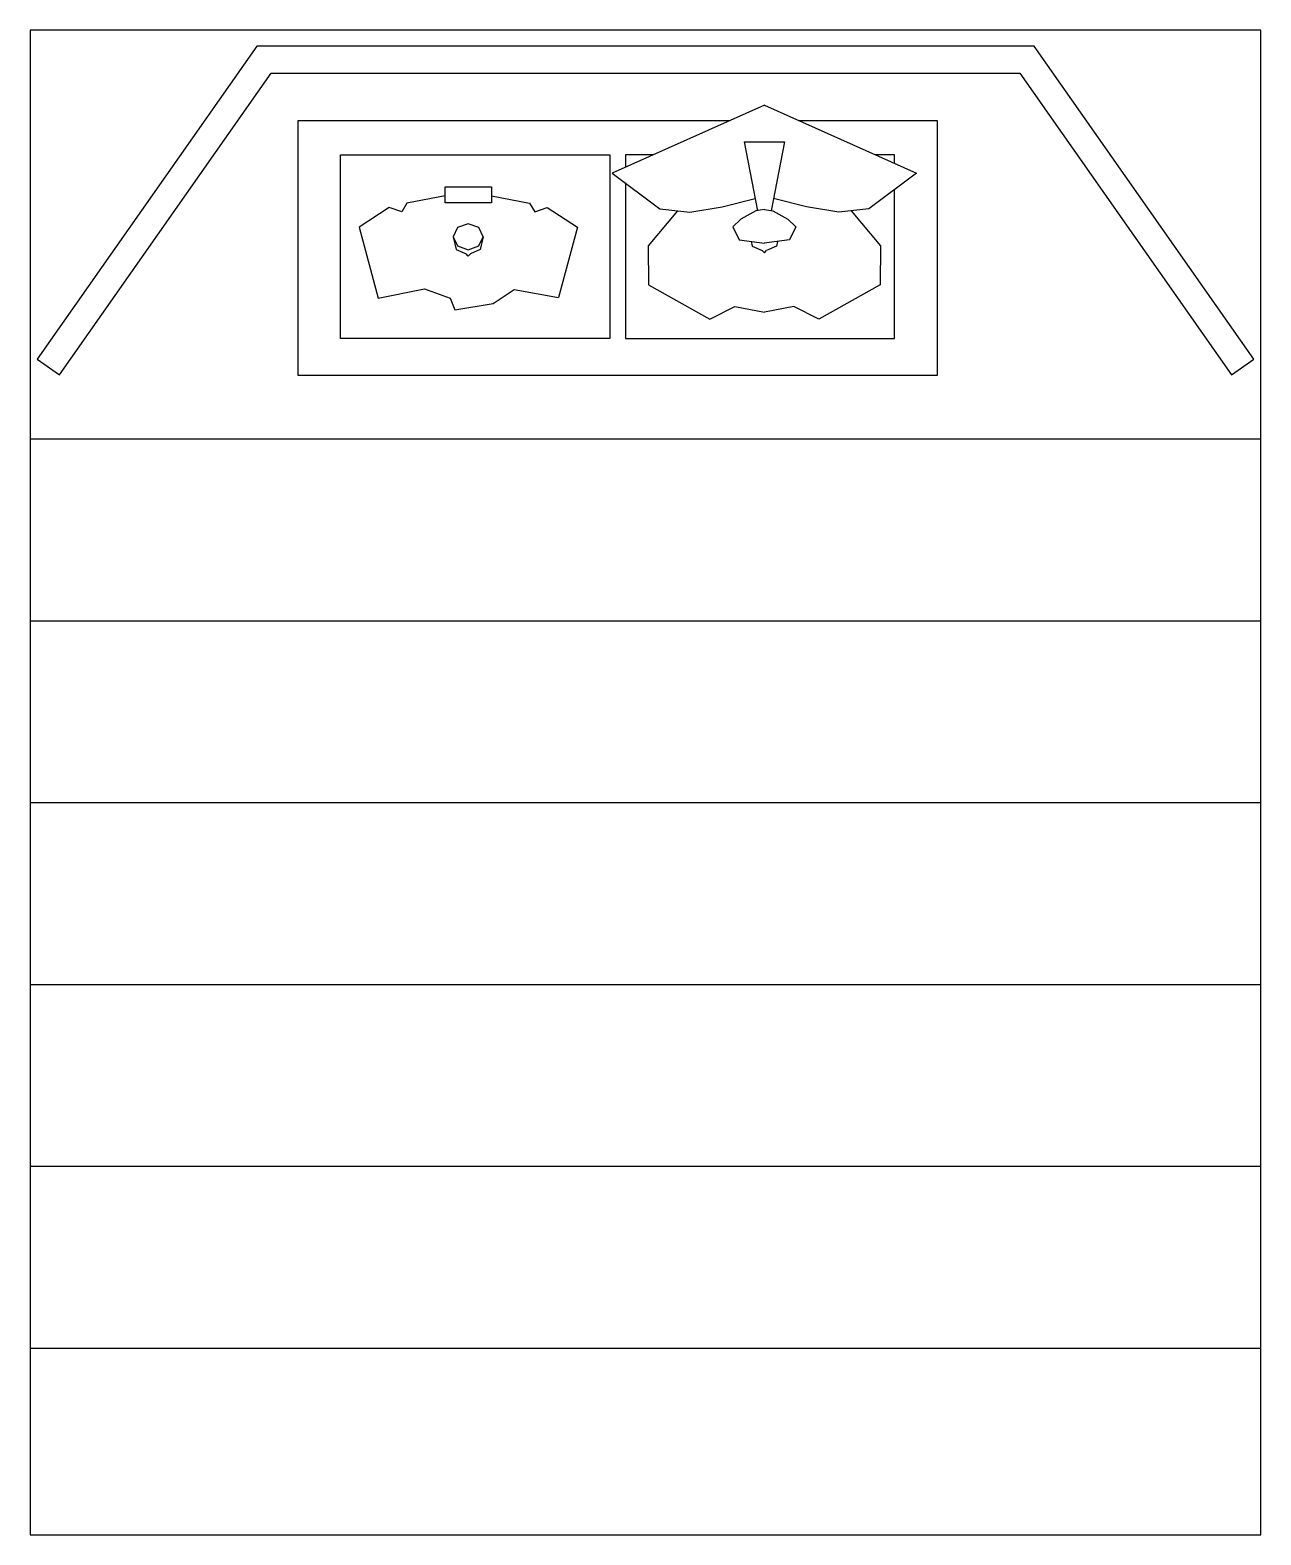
# Model space of a CAD drawing. Extents: x -675 to 675, y -850 to 800.
import ezdxf

# ---------------------------------------------------------------- set-up
doc = ezdxf.new("R2010")
doc.units = 0
doc.layers.add('下絵', color=7, linetype='CONTINUOUS')

msp = doc.modelspace()

# ---------------------------------------------------------------- linework, layer by layer
at = {"layer": '下絵', "color": 7, "linetype": 'CONTINUOUS'}
for p, q in [((130.342392, 717.083325), (-36.487134, 642.752828)), ((130.342392, 717.083325), (297.171917, 642.752828)), ((108.163854, 677.009978), (122.791977, 601.500733)), ((108.163854, 677.009978), (152.52093, 677.009978)), ((152.52093, 677.009978), (137.892807, 601.500733)), ((-36.487134, 642.752828), (15.875283, 603.388441)), ((297.171917, 642.752828), (244.8095, 603.388441)), ((-219.877644, 617.894436), (-261.699388, 609.915444)), ((-168.936849, 617.894436), (-127.115105, 609.915444)), ((84.068363, 605.848652), (120.231832, 614.716)), ((176.61642, 605.848652), (140.452951, 614.716)), ((-281.071428, 604.981994), (-314.117632, 583.274816)), ((-267.39698, 600.377399), (-281.071428, 604.981994)), ((-261.699388, 609.915444), (-267.39698, 600.377399)), ((-127.115105, 609.915444), (-121.417513, 600.377399)), ((-121.417513, 600.377399), (-107.743065, 604.981994)), ((-107.743065, 604.981994), (-74.696861, 583.274816)), ((35.108204, 601.332483), (2.886152, 562.96957)), ((15.875283, 603.388441), (48.754288, 599.873746)), ((48.754288, 599.873746), (84.068363, 605.848652)), ((120.968695, 601.18499), (104.465532, 592.069144)), ((130.342392, 602.808263), (120.968695, 601.18499)), ((130.342392, 602.808263), (139.716088, 601.18499)), ((139.716088, 601.18499), (156.219252, 592.069144)), ((211.930496, 599.873746), (176.61642, 605.848652)), ((244.8095, 603.388441), (211.930496, 599.873746)), ((225.57658, 601.332483), (257.798631, 562.96957)), ((-314.117632, 583.274816), (-293.226272, 505.655167)), ((-74.696861, 583.274816), (-95.437495, 506.215173)), ((104.465532, 592.069144), (95.929255, 583.692461)), ((95.929255, 583.692461), (102.758219, 569.649237)), ((156.219252, 592.069144), (164.755528, 583.692461)), ((164.755528, 583.692461), (157.926564, 569.649237)), ((-210.849054, 572.957639), (-207.58233, 558.794598)), ((-177.965439, 572.957639), (-181.232163, 558.794598)), ((2.886152, 562.96957), (3.292045, 520.090361)), ((102.758219, 569.649237), (130.358343, 565.707283)), ((115.942354, 567.766229), (117.167308, 562.455381)), ((117.167308, 562.455381), (128.053625, 557.906835)), ((157.926564, 569.649237), (130.326441, 565.707283)), ((143.517475, 562.455381), (132.631159, 557.906835)), ((144.742429, 567.766229), (143.517475, 562.455381)), ((257.798631, 562.96957), (257.392739, 520.090361)), ((-207.58233, 558.794598), (-196.696013, 554.246052)), ((-194.407246, 551.545842), (-196.696013, 554.246052)), ((-194.407246, 551.545842), (-192.11848, 554.246052)), ((-181.232163, 558.794598), (-192.11848, 554.246052)), ((130.342392, 555.206625), (128.053625, 557.906835)), ((130.342392, 555.206625), (132.631159, 557.906835)), ((-293.226272, 505.655167), (-242.327347, 515.850921)), ((-242.327347, 515.850921), (-214.21879, 505.655167)), ((-167.11845, 499.735028), (-143.947825, 515.193212)), ((-143.947825, 515.193212), (-95.437495, 506.215173)), ((3.292045, 520.090361), (70.67334, 482.483196)), ((257.392739, 520.090361), (190.011444, 482.483196)), ((-214.21879, 505.655167), (-209.280858, 492.828199)), ((-209.280858, 492.828199), (-167.11845, 499.735028)), ((70.67334, 482.483196), (97.869564, 496.541977)), ((97.869564, 496.541977), (130.342392, 490.215576)), ((162.815219, 496.541977), (130.342392, 490.215576)), ((190.011444, 482.483196), (162.815219, 496.541977)), ((675, 350.87262), (-675, 350.87262)), ((675, 151.476832), (-675, 151.476832)), ((675, -47.918942), (-675, -47.918942)), ((675, -247.314729), (-675, -247.314729)), ((675, -446.710501), (-675, -446.710501)), ((675, -646.106259), (-675, -646.106259))]:
    msp.add_line(p, q, dxfattribs=at)
for points in [[(-675, -850.48694), (675, -850.48694), (675, 799.513105), (-675, 799.513105), (-675, -850.48694)], [(667.370432, 438.783689), (426.27325, 782.06596), (-426.27325, 782.06596), (-667.370432, 438.783689), (-642.795903, 421.628393), (-410.656265, 752.156597), (410.656265, 752.156597), (642.795903, 421.628393), (667.370432, 438.783689)], [(167.781807, 700.402283), (319.759853, 700.402283), (319.759853, 420.866491), (-380.863369, 420.866491), (-380.863369, 700.402283), (92.902976, 700.402283)], [(-334.355292, 662.785252), (-39.060065, 662.785252), (-39.060065, 461.313315), (-334.355292, 461.313315), (-334.355292, 662.785252)], [(8.474219, 662.785252), (-22.043451, 662.785252), (-22.043451, 649.188177)], [(273.251776, 653.41039), (273.251776, 662.785252), (252.210564, 662.785252)], [(-219.877644, 627.691083), (-168.936849, 627.691083), (-168.936849, 610.158966), (-219.877644, 610.158966), (-219.877644, 627.691083)], [(-22.043451, 631.89453), (-22.043451, 461.313315), (273.251776, 461.313315), (273.251776, 624.770433)], [(-194.407246, 587.20037), (-206.03336, 583.028771), (-210.849054, 572.957639), (-206.03336, 562.886508), (-194.407246, 558.714909), (-182.781133, 562.886508), (-177.965439, 572.957639), (-182.781133, 583.028771), (-194.407246, 587.20037)]]:
    msp.add_lwpolyline(points, dxfattribs=at)

doc.saveas('drawing.dxf')
